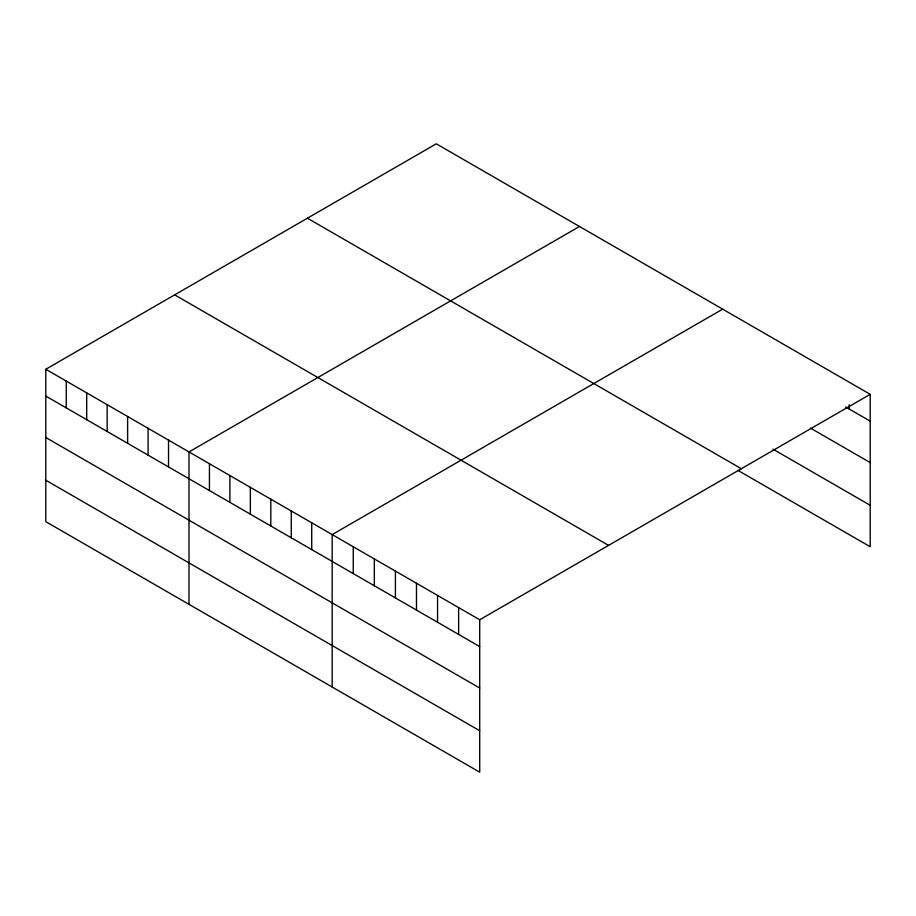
<?xml version="1.0" encoding="UTF-8"?>
<svg xmlns="http://www.w3.org/2000/svg" width="916" height="916" viewBox="0 0 916 916"><rect width="100%" height="100%" fill="white"/><g stroke="black" fill="none" stroke-linecap="round" stroke-linejoin="round"><path stroke-width="1.37" d="M45.8 369.262L479.709 619.777L479.709 772.188L45.8 521.673L45.8 369.262L436.291 143.812L870.2 394.327L870.2 546.737L737.895 470.355M579.485 226.481L188.994 451.931L188.994 604.342M722.667 309.15L332.176 534.601L332.176 687.011M479.709 619.777L870.2 394.327M845.617 406.944L870.2 421.142M810.488 428.115L870.2 462.591M773.012 449.184L870.2 505.288M307.433 218.214L741.342 468.729M174.658 294.86L608.567 545.375M45.8 396.078L479.709 646.593M45.8 437.516L479.709 688.03M45.8 480.224L479.709 730.739M849.121 404.735L849.121 408.971M458.63 607.606L458.63 634.422M437.562 595.434L437.562 622.25M416.482 583.274L416.482 610.09M395.403 571.103L395.403 597.919M374.335 558.932L374.335 585.748M353.255 546.772L353.255 573.576M311.726 522.796L311.726 549.6M291.265 510.979L291.265 537.795M270.815 499.174L270.815 525.979M250.354 487.358L250.354 514.174M229.905 475.553L229.905 502.369M209.443 463.736L209.443 490.552M168.533 440.115L168.533 466.931M148.083 428.31L148.083 455.126M127.622 416.505L127.622 443.31M107.172 404.689L107.172 431.505M86.711 392.884L86.711 419.688M66.261 381.067L66.261 407.883"/></g></svg>
